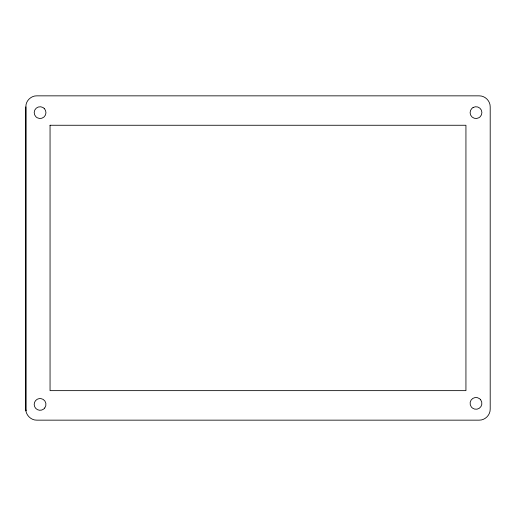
<?xml version="1.0" encoding="UTF-8"?>
<svg xmlns="http://www.w3.org/2000/svg" width="516" height="516" viewBox="0 0 516 516"><rect width="100%" height="100%" fill="white"/><g stroke="black" fill="none" stroke-linecap="round" stroke-linejoin="round"><path stroke-width="0.77" d="M25.806 106.883L25.8 409.117C25.568 414.806 30.908 420.353 36.836 420.153L479.164 420.153C485.066 420.288 490.329 415.019 490.2 409.123L490.2 106.883C490.335 100.988 485.066 95.699 479.164 95.847L36.836 95.847C30.979 95.608 25.4 101.246 25.935 106.883L25.935 410.846L25.832 409.988M50.058 125.259L50.052 390.644L465.935 390.644L465.935 125.265L50.058 125.259M44.724 408.008L43.634 409.085A5.882 5.882 0 0 1 34.624 406.634A5.882 5.882 0 0 1 39.326 398.565L40.867 398.571A5.882 5.882 0 0 1 44.724 408.008M473.082 107.509L471.856 108.437A5.882 5.882 0 0 0 478.906 117.732L480.132 116.809A5.882 5.882 0 0 0 473.082 107.509M44.208 108.437L42.983 107.509A5.882 5.882 0 0 0 35.939 116.803L37.158 117.732A5.882 5.882 0 0 0 44.208 108.437M480.648 399.777L479.558 398.694A5.882 5.882 0 0 0 471.34 406.976L472.43 408.059A5.882 5.882 0 0 0 480.648 399.777"/></g></svg>
